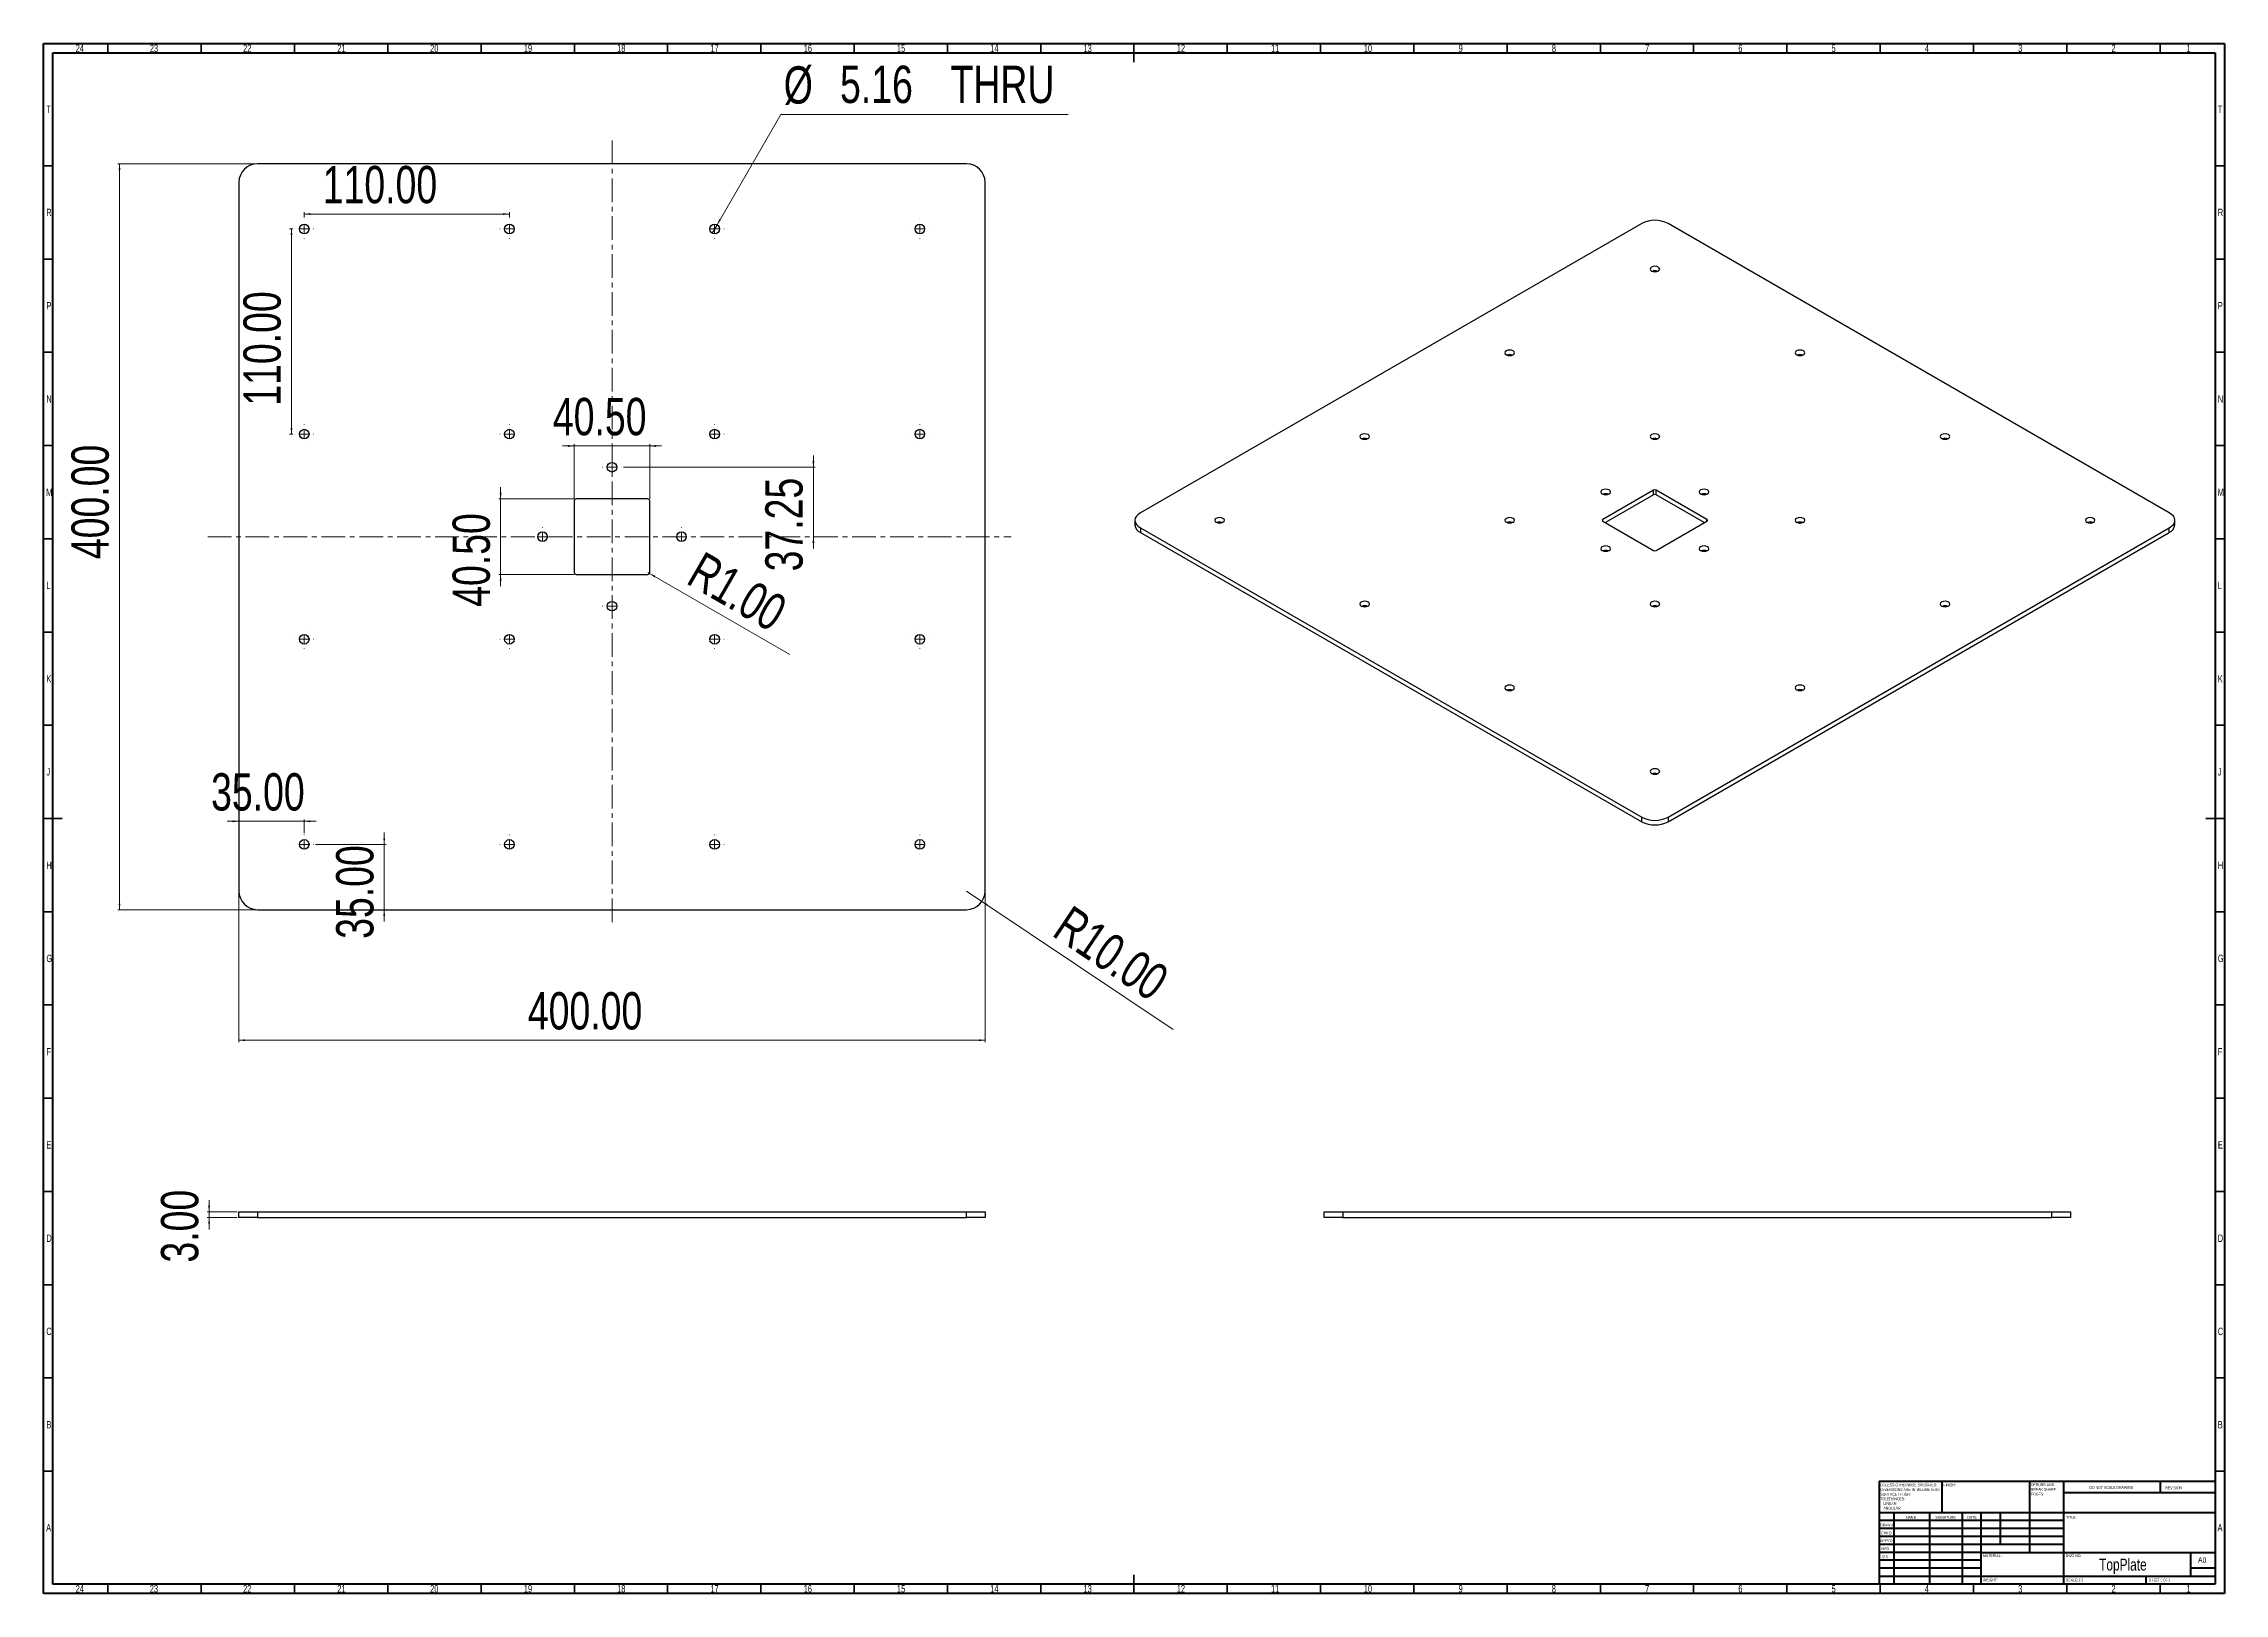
# Model space of a CAD drawing. Header units: inches. Extents: x 13597 to 24437, y 2931 to 11219.
# Drawn here: x 17162 to 18331, y 7428 to 8259 of the extents above; entities that cross this region are included whole.
import ezdxf

# ---------------------------------------------------------------- set-up
doc = ezdxf.new("R2010")
doc.units = ezdxf.units.IN
doc.header["$MEASUREMENT"] = 0
doc.linetypes.add('CENTERX2', pattern=[20.32, 12.7, -2.54, 2.54, -2.54])
doc.styles.add('SLDTEXTSTYLE0', font='TXT', dxfattribs={"width": 0.75})
doc.styles.add('SLDTEXTSTYLE1', font='TXT', dxfattribs={"width": 0.686449})
doc.styles.add('SLDTEXTSTYLE2', font='TXT', dxfattribs={"width": 0.6875})

msp = doc.modelspace()

# ---------------------------------------------------------------- linework, layer by layer
at = {"color": 7, "linetype": 'Continuous', "lineweight": 70}
for p, q in [((17162.235, 7427.725), (17162.235, 8258.725)), ((17162.235, 8258.725), (18331.235, 8258.725)), ((17167.235, 7432.725), (17167.235, 8253.725)), ((17167.235, 8253.725), (18326.235, 8253.725)), ((18326.235, 8253.725), (18326.235, 7432.725)), ((18331.235, 8258.725), (18331.235, 7427.725)), ((18331.235, 7427.725), (17162.235, 7427.725)), ((18326.235, 7432.725), (17167.235, 7432.725))]:
    msp.add_line(p, q, dxfattribs=at)
at = {"color": 7, "linetype": 'Continuous', "lineweight": 35}
for p, q in [((17196.735, 8253.725), (17196.735, 8258.725)), ((17246.735, 8253.725), (17246.735, 8258.725)), ((17296.735, 8253.725), (17296.735, 8258.725)), ((17346.735, 8253.725), (17346.735, 8258.725)), ((17396.735, 8253.725), (17396.735, 8258.725)), ((17446.735, 8253.725), (17446.735, 8258.725)), ((17496.735, 8253.725), (17496.735, 8258.725)), ((17546.735, 8253.725), (17546.735, 8258.725)), ((17596.735, 8253.725), (17596.735, 8258.725)), ((17646.735, 8253.725), (17646.735, 8258.725)), ((17696.735, 8253.725), (17696.735, 8258.725)), ((17746.735, 8258.725), (17746.735, 8248.725)), ((17746.735, 8253.725), (17746.735, 8258.725)), ((17796.735, 8253.725), (17796.735, 8258.725)), ((17846.735, 8253.725), (17846.735, 8258.725)), ((17896.735, 8253.725), (17896.735, 8258.725)), ((17946.735, 8253.725), (17946.735, 8258.725)), ((17996.735, 8253.725), (17996.735, 8258.725)), ((18046.735, 8253.725), (18046.735, 8258.725)), ((18096.735, 8253.725), (18096.735, 8258.725)), ((18146.735, 8253.725), (18146.735, 8258.725)), ((18196.735, 8253.725), (18196.735, 8258.725)), ((18246.735, 8253.725), (18246.735, 8258.725)), ((18296.735, 8253.725), (18296.735, 8258.725)), ((17167.235, 8193.225), (17162.235, 8193.225)), ((18326.235, 8193.225), (18331.235, 8193.225)), ((17167.235, 8143.225), (17162.235, 8143.225)), ((18326.235, 8143.225), (18331.235, 8143.225)), ((17167.235, 8093.225), (17162.235, 8093.225)), ((18326.235, 8093.225), (18331.235, 8093.225)), ((17167.235, 8043.225), (17162.235, 8043.225)), ((18326.235, 8043.225), (18331.235, 8043.225)), ((17167.235, 7993.225), (17162.235, 7993.225)), ((18326.235, 7993.225), (18331.235, 7993.225)), ((17167.235, 7943.225), (17162.235, 7943.225)), ((18326.235, 7943.225), (18331.235, 7943.225)), ((17167.235, 7893.225), (17162.235, 7893.225)), ((18326.235, 7893.225), (18331.235, 7893.225)), ((17162.235, 7843.225), (17172.235, 7843.225)), ((17167.235, 7843.225), (17162.235, 7843.225)), ((18331.235, 7843.225), (18321.235, 7843.225)), ((18326.235, 7843.225), (18331.235, 7843.225)), ((17167.235, 7793.225), (17162.235, 7793.225)), ((18326.235, 7793.225), (18331.235, 7793.225)), ((17167.235, 7743.225), (17162.235, 7743.225)), ((18326.235, 7743.225), (18331.235, 7743.225)), ((17167.235, 7693.225), (17162.235, 7693.225)), ((18326.235, 7693.225), (18331.235, 7693.225)), ((17167.235, 7643.225), (17162.235, 7643.225)), ((18326.235, 7643.225), (18331.235, 7643.225)), ((17167.235, 7593.225), (17162.235, 7593.225)), ((18326.235, 7593.225), (18331.235, 7593.225)), ((17167.235, 7543.225), (17162.235, 7543.225)), ((18326.235, 7543.225), (18331.235, 7543.225)), ((17167.235, 7493.225), (17162.235, 7493.225)), ((18326.235, 7493.225), (18331.235, 7493.225)), ((17746.735, 7427.725), (17746.735, 7437.725)), ((17196.735, 7432.725), (17196.735, 7427.725)), ((17246.735, 7432.725), (17246.735, 7427.725)), ((17296.735, 7432.725), (17296.735, 7427.725)), ((17346.735, 7432.725), (17346.735, 7427.725)), ((17396.735, 7432.725), (17396.735, 7427.725)), ((17446.735, 7432.725), (17446.735, 7427.725)), ((17496.735, 7432.725), (17496.735, 7427.725)), ((17546.735, 7432.725), (17546.735, 7427.725)), ((17596.735, 7432.725), (17596.735, 7427.725)), ((17646.735, 7432.725), (17646.735, 7427.725)), ((17696.735, 7432.725), (17696.735, 7427.725)), ((17746.735, 7432.725), (17746.735, 7427.725)), ((17796.735, 7432.725), (17796.735, 7427.725)), ((17846.735, 7432.725), (17846.735, 7427.725)), ((17896.735, 7432.725), (17896.735, 7427.725)), ((17946.735, 7432.725), (17946.735, 7427.725)), ((17996.735, 7432.725), (17996.735, 7427.725)), ((18046.735, 7432.725), (18046.735, 7427.725)), ((18096.735, 7432.725), (18096.735, 7427.725)), ((18146.735, 7432.725), (18146.735, 7427.725)), ((18196.735, 7432.725), (18196.735, 7427.725)), ((18246.735, 7432.725), (18246.735, 7427.725)), ((18296.735, 7432.725), (18296.735, 7427.725))]:
    msp.add_line(p, q, dxfattribs=at)
at = {"color": 7, "linetype": 'Continuous', "lineweight": 0}
for p, q in [((17523.223, 8161.567), (17557.409, 8220.779)), ((17557.409, 8220.779), (17711.52, 8220.779)), ((17275.933, 8194.332), (17201.933, 8194.332)), ((17202.933, 8194.332), (17202.933, 7794.332)), ((17301.933, 8165.412), (17301.933, 8168.352)), ((17301.933, 8167.352), (17411.933, 8167.352)), ((17411.933, 8165.412), (17411.933, 8168.352)), ((17520.643, 8157.098), (17523.223, 8161.567)), ((17295.853, 8159.332), (17294.099, 8159.332)), ((17295.099, 8159.332), (17295.099, 8049.332)), ((17295.853, 8049.332), (17294.099, 8049.332)), ((17446.683, 8042.966), (17440.333, 8042.966)), ((17446.683, 8014.582), (17446.683, 8043.966)), ((17446.683, 8042.966), (17487.183, 8042.966)), ((17487.183, 8014.582), (17487.183, 8043.966)), ((17487.183, 8042.966), (17493.533, 8042.966)), ((17473.013, 8031.582), (17575.874, 8031.582)), ((17574.874, 8031.582), (17574.874, 8037.932)), ((17574.874, 8031.582), (17574.874, 7994.332)), ((17407.224, 8014.582), (17407.224, 8020.932)), ((17446.683, 8014.582), (17406.224, 8014.582)), ((17407.224, 8014.582), (17407.224, 7974.082)), ((17574.874, 7994.332), (17574.874, 7987.982)), ((17446.683, 7974.082), (17406.224, 7974.082)), ((17407.224, 7974.082), (17407.224, 7967.732)), ((17487.049, 7974.582), (17486.183, 7975.082)), ((17487.049, 7974.582), (17562.166, 7931.214)), ((17266.933, 7841.732), (17260.583, 7841.732)), ((17301.933, 7841.732), (17266.933, 7841.732)), ((17301.933, 7835.412), (17301.933, 7842.732)), ((17301.933, 7841.732), (17308.283, 7841.732)), ((17344.809, 7829.332), (17344.809, 7835.682)), ((17308.013, 7829.332), (17345.809, 7829.332)), ((17344.809, 7829.332), (17344.809, 7794.332)), ((17266.933, 7803.332), (17266.933, 7723.332)), ((17665.239, 7798.764), (17656.933, 7804.332)), ((17665.239, 7798.764), (17767.705, 7730.072)), ((17666.933, 7803.332), (17666.933, 7723.332)), ((17275.933, 7794.332), (17201.933, 7794.332)), ((17344.809, 7794.332), (17344.809, 7787.982)), ((17266.933, 7724.332), (17666.933, 7724.332)), ((17250.933, 7632.248), (17250.933, 7638.598)), ((17265.933, 7632.248), (17249.933, 7632.248)), ((17265.933, 7629.248), (17249.933, 7629.248)), ((17250.933, 7632.248), (17250.933, 7629.248)), ((17250.933, 7629.248), (17250.933, 7622.898))]:
    msp.add_line(p, q, dxfattribs=at)
at = {"color": 7, "linetype": 'CENTERX2', "lineweight": 18}
for p, q in [((17466.933, 7787.675), (17466.933, 8208.074)), ((17250.204, 7994.332), (17680.843, 7994.332))]:
    msp.add_line(p, q, dxfattribs=at)
at = {"color": 7, "linetype": 'Continuous', "lineweight": 25}
for p, q in [((17266.933, 8184.332), (17266.933, 7804.332)), ((17656.933, 8194.332), (17276.933, 8194.332)), ((17666.933, 7804.332), (17666.933, 8184.332)), ((18018.873, 8162.311), (17750.172, 8007.194)), ((18301.716, 8007.194), (18033.015, 8162.311)), ((18023.56, 8138.389), (18023.364, 8137.819)), ((18023.364, 8137.819), (18023.56, 8137.249)), ((18024.12, 8138.872), (18023.56, 8138.389)), ((18023.56, 8137.249), (18024.12, 8136.766)), ((18024.957, 8139.195), (18024.12, 8138.872)), ((18024.12, 8136.766), (18024.957, 8136.443)), ((18025.944, 8139.308), (18024.957, 8139.195)), ((18024.957, 8136.443), (18025.944, 8136.33)), ((18026.931, 8139.195), (18025.944, 8139.308)), ((18025.944, 8136.33), (18026.931, 8136.443)), ((18027.768, 8138.872), (18026.931, 8139.195)), ((18026.931, 8136.443), (18027.768, 8136.766)), ((18028.328, 8138.389), (18027.768, 8138.872)), ((18027.768, 8136.766), (18028.328, 8137.249)), ((18028.524, 8137.819), (18028.328, 8138.389)), ((18028.328, 8137.249), (18028.524, 8137.819)), ((17945.779, 8093.487), (17945.582, 8092.917)), ((17945.582, 8092.917), (17945.779, 8092.347)), ((17946.338, 8093.97), (17945.779, 8093.487)), ((17945.779, 8092.347), (17946.338, 8091.863)), ((17947.175, 8094.293), (17946.338, 8093.97)), ((17946.338, 8091.863), (17947.175, 8091.541)), ((17948.162, 8094.406), (17947.175, 8094.293)), ((17947.175, 8091.541), (17948.162, 8091.427)), ((17949.15, 8094.293), (17948.162, 8094.406)), ((17948.162, 8091.427), (17949.15, 8091.541)), ((17949.987, 8093.97), (17949.15, 8094.293)), ((17949.15, 8091.541), (17949.987, 8091.863)), ((17950.546, 8093.487), (17949.987, 8093.97)), ((17949.987, 8091.863), (17950.546, 8092.347)), ((17950.742, 8092.917), (17950.546, 8093.487)), ((17950.546, 8092.347), (17950.742, 8092.917)), ((18101.342, 8093.487), (18101.146, 8092.917)), ((18101.146, 8092.917), (18101.342, 8092.347)), ((18101.901, 8093.97), (18101.342, 8093.487)), ((18101.342, 8092.347), (18101.901, 8091.863)), ((18102.738, 8094.293), (18101.901, 8093.97)), ((18101.901, 8091.863), (18102.738, 8091.541)), ((18103.726, 8094.406), (18102.738, 8094.293)), ((18102.738, 8091.541), (18103.726, 8091.427)), ((18104.713, 8094.293), (18103.726, 8094.406)), ((18103.726, 8091.427), (18104.713, 8091.541)), ((18105.55, 8093.97), (18104.713, 8094.293)), ((18104.713, 8091.541), (18105.55, 8091.863)), ((18106.109, 8093.487), (18105.55, 8093.97)), ((18105.55, 8091.863), (18106.109, 8092.347)), ((18106.306, 8092.917), (18106.109, 8093.487)), ((18106.109, 8092.347), (18106.306, 8092.917)), ((17867.997, 8048.584), (17867.801, 8048.014)), ((17867.801, 8048.014), (17867.997, 8047.444)), ((17868.556, 8049.067), (17867.997, 8048.584)), ((17867.997, 8047.444), (17868.556, 8046.961)), ((17869.393, 8049.39), (17868.556, 8049.067)), ((17868.556, 8046.961), (17869.393, 8046.638)), ((17870.381, 8049.504), (17869.393, 8049.39)), ((17869.393, 8046.638), (17870.381, 8046.525)), ((17871.368, 8049.39), (17870.381, 8049.504)), ((17870.381, 8046.525), (17871.368, 8046.638)), ((17872.205, 8049.067), (17871.368, 8049.39)), ((17871.368, 8046.638), (17872.205, 8046.961)), ((17872.764, 8048.584), (17872.205, 8049.067)), ((17872.205, 8046.961), (17872.764, 8047.444)), ((17872.961, 8048.014), (17872.764, 8048.584)), ((17872.764, 8047.444), (17872.961, 8048.014)), ((18023.56, 8048.584), (18023.364, 8048.014)), ((18023.364, 8048.014), (18023.56, 8047.444)), ((18024.12, 8049.067), (18023.56, 8048.584)), ((18023.56, 8047.444), (18024.12, 8046.961)), ((18024.957, 8049.39), (18024.12, 8049.067)), ((18024.12, 8046.961), (18024.957, 8046.638)), ((18025.944, 8049.504), (18024.957, 8049.39)), ((18024.957, 8046.638), (18025.944, 8046.525)), ((18026.931, 8049.39), (18025.944, 8049.504)), ((18025.944, 8046.525), (18026.931, 8046.638)), ((18027.768, 8049.067), (18026.931, 8049.39)), ((18026.931, 8046.638), (18027.768, 8046.961)), ((18028.328, 8048.584), (18027.768, 8049.067)), ((18027.768, 8046.961), (18028.328, 8047.444)), ((18028.524, 8048.014), (18028.328, 8048.584)), ((18028.328, 8047.444), (18028.524, 8048.014)), ((18179.124, 8048.584), (18178.927, 8048.014)), ((18178.927, 8048.014), (18179.124, 8047.444)), ((18179.683, 8049.067), (18179.124, 8048.584)), ((18179.124, 8047.444), (18179.683, 8046.961)), ((18180.52, 8049.39), (18179.683, 8049.067)), ((18179.683, 8046.961), (18180.52, 8046.638)), ((18181.507, 8049.504), (18180.52, 8049.39)), ((18180.52, 8046.638), (18181.507, 8046.525)), ((18182.495, 8049.39), (18181.507, 8049.504)), ((18181.507, 8046.525), (18182.495, 8046.638)), ((18183.332, 8049.067), (18182.495, 8049.39)), ((18182.495, 8046.638), (18183.332, 8046.961)), ((18183.891, 8048.584), (18183.332, 8049.067)), ((18183.332, 8046.961), (18183.891, 8047.444)), ((18184.087, 8048.014), (18183.891, 8048.584)), ((18183.891, 8047.444), (18184.087, 8048.014)), ((17997.78, 8019.371), (17997.221, 8018.887)), ((17998.617, 8019.693), (17997.78, 8019.371)), ((17999.604, 8019.807), (17998.617, 8019.693)), ((18000.592, 8019.693), (17999.604, 8019.807)), ((18001.429, 8019.371), (18000.592, 8019.693)), ((18001.988, 8018.887), (18001.429, 8019.371)), ((18050.459, 8019.371), (18049.9, 8018.887)), ((18051.296, 8019.693), (18050.459, 8019.371)), ((18052.284, 8019.807), (18051.296, 8019.693)), ((18053.271, 8019.693), (18052.284, 8019.807)), ((18054.108, 8019.371), (18053.271, 8019.693)), ((18054.667, 8018.887), (18054.108, 8019.371)), ((17446.683, 8013.582), (17446.683, 7975.082)), ((17486.183, 8014.582), (17447.683, 8014.582)), ((17487.183, 7975.082), (17487.183, 8013.582)), ((17997.221, 8018.887), (17997.024, 8018.317)), ((17997.024, 8018.317), (17997.221, 8017.747)), ((17997.221, 8017.747), (17997.78, 8017.264)), ((17997.78, 8017.264), (17998.617, 8016.941)), ((18025.237, 8019.236), (17998.013, 8003.52)), ((17998.617, 8016.941), (17999.604, 8016.828)), ((18025.237, 8016.786), (17999.428, 8001.887)), ((17999.604, 8016.828), (18000.592, 8016.941)), ((18000.592, 8016.941), (18001.429, 8017.264)), ((18001.429, 8017.264), (18001.988, 8017.747)), ((18002.184, 8018.317), (18001.988, 8018.887)), ((18001.988, 8017.747), (18002.184, 8018.317)), ((18025.237, 8016.786), (18025.237, 8019.236)), ((18053.875, 8003.52), (18026.651, 8019.236)), ((18026.651, 8016.786), (18026.651, 8019.236)), ((18052.46, 8001.887), (18026.651, 8016.786)), ((18049.9, 8018.887), (18049.704, 8018.317)), ((18049.704, 8018.317), (18049.9, 8017.747)), ((18049.9, 8017.747), (18050.459, 8017.264)), ((18050.459, 8017.264), (18051.296, 8016.941)), ((18051.296, 8016.941), (18052.284, 8016.828)), ((18052.284, 8016.828), (18053.271, 8016.941)), ((18053.271, 8016.941), (18054.108, 8017.264)), ((18054.108, 8017.264), (18054.667, 8017.747)), ((18054.864, 8018.317), (18054.667, 8018.887)), ((18054.667, 8017.747), (18054.864, 8018.317)), ((17747.436, 8004.238), (17747.243, 8003.112)), ((17747.243, 8003.112), (17747.243, 8000.662)), ((17747.243, 8003.112), (17747.436, 8001.986)), ((17748.005, 8005.321), (17747.436, 8004.238)), ((17747.436, 8001.986), (17748.005, 8000.903)), ((17748.929, 8006.319), (17748.005, 8005.321)), ((17748.005, 8000.903), (17748.929, 7999.905)), ((17750.172, 8007.194), (17748.929, 8006.319)), ((17748.929, 7999.905), (17750.172, 7999.03)), ((17750.172, 7999.03), (18018.873, 7843.912)), ((17750.172, 7999.03), (17750.172, 7996.58)), ((17750.172, 7996.58), (18018.873, 7841.463)), ((17790.215, 8003.682), (17790.019, 8003.112)), ((17790.019, 8003.112), (17790.215, 8002.542)), ((17790.774, 8004.165), (17790.215, 8003.682)), ((17790.215, 8002.542), (17790.774, 8002.059)), ((17791.611, 8004.488), (17790.774, 8004.165)), ((17790.774, 8002.059), (17791.611, 8001.736)), ((17792.599, 8004.601), (17791.611, 8004.488)), ((17791.611, 8001.736), (17792.599, 8001.622)), ((17793.586, 8004.488), (17792.599, 8004.601)), ((17792.599, 8001.622), (17793.586, 8001.736)), ((17794.423, 8004.165), (17793.586, 8004.488)), ((17793.586, 8001.736), (17794.423, 8002.059)), ((17794.982, 8003.682), (17794.423, 8004.165)), ((17794.423, 8002.059), (17794.982, 8002.542)), ((17795.179, 8003.112), (17794.982, 8003.682)), ((17794.982, 8002.542), (17795.179, 8003.112)), ((17945.779, 8003.682), (17945.582, 8003.112)), ((17945.582, 8003.112), (17945.779, 8002.542)), ((17946.338, 8004.165), (17945.779, 8003.682)), ((17945.779, 8002.542), (17946.338, 8002.059)), ((17947.175, 8004.488), (17946.338, 8004.165)), ((17946.338, 8002.059), (17947.175, 8001.736)), ((17948.162, 8004.601), (17947.175, 8004.488)), ((17947.175, 8001.736), (17948.162, 8001.622)), ((17949.15, 8004.488), (17948.162, 8004.601)), ((17948.162, 8001.622), (17949.15, 8001.736)), ((17949.987, 8004.165), (17949.15, 8004.488)), ((17949.15, 8001.736), (17949.987, 8002.059)), ((17950.546, 8003.682), (17949.987, 8004.165)), ((17949.987, 8002.059), (17950.546, 8002.542)), ((17950.742, 8003.112), (17950.546, 8003.682)), ((17950.546, 8002.542), (17950.742, 8003.112)), ((17998.013, 8002.704), (18025.237, 7986.988)), ((18026.651, 7986.988), (18053.875, 8002.704)), ((18033.015, 7843.912), (18301.716, 7999.03)), ((18033.015, 7841.463), (18301.716, 7996.58)), ((18101.342, 8003.682), (18101.146, 8003.112)), ((18101.146, 8003.112), (18101.342, 8002.542)), ((18101.901, 8004.165), (18101.342, 8003.682)), ((18101.342, 8002.542), (18101.901, 8002.059)), ((18102.738, 8004.488), (18101.901, 8004.165)), ((18101.901, 8002.059), (18102.738, 8001.736)), ((18103.726, 8004.601), (18102.738, 8004.488)), ((18102.738, 8001.736), (18103.726, 8001.622)), ((18104.713, 8004.488), (18103.726, 8004.601)), ((18103.726, 8001.622), (18104.713, 8001.736)), ((18105.55, 8004.165), (18104.713, 8004.488)), ((18104.713, 8001.736), (18105.55, 8002.059)), ((18106.109, 8003.682), (18105.55, 8004.165)), ((18105.55, 8002.059), (18106.109, 8002.542)), ((18106.306, 8003.112), (18106.109, 8003.682)), ((18106.109, 8002.542), (18106.306, 8003.112)), ((18256.906, 8003.682), (18256.709, 8003.112)), ((18256.709, 8003.112), (18256.906, 8002.542)), ((18257.465, 8004.165), (18256.906, 8003.682)), ((18256.906, 8002.542), (18257.465, 8002.059)), ((18258.302, 8004.488), (18257.465, 8004.165)), ((18257.465, 8002.059), (18258.302, 8001.736)), ((18259.289, 8004.601), (18258.302, 8004.488)), ((18258.302, 8001.736), (18259.289, 8001.622)), ((18260.277, 8004.488), (18259.289, 8004.601)), ((18259.289, 8001.622), (18260.277, 8001.736)), ((18261.114, 8004.165), (18260.277, 8004.488)), ((18260.277, 8001.736), (18261.114, 8002.059)), ((18261.673, 8003.682), (18261.114, 8004.165)), ((18261.114, 8002.059), (18261.673, 8002.542)), ((18261.869, 8003.112), (18261.673, 8003.682)), ((18261.673, 8002.542), (18261.869, 8003.112)), ((18302.959, 8006.319), (18301.716, 8007.194)), ((18301.716, 7999.03), (18302.959, 7999.905)), ((18301.716, 7996.58), (18301.716, 7999.03)), ((18303.883, 8005.321), (18302.959, 8006.319)), ((18302.959, 7999.905), (18303.883, 8000.903)), ((18304.452, 8004.238), (18303.883, 8005.321)), ((18303.883, 8000.903), (18304.452, 8001.986)), ((18304.645, 8003.112), (18304.452, 8004.238)), ((18304.452, 8001.986), (18304.645, 8003.112)), ((18304.645, 8000.662), (18304.645, 8003.112)), ((17997.221, 7988.476), (17997.024, 7987.906)), ((17997.024, 7987.906), (17997.221, 7987.336)), ((17997.78, 7988.959), (17997.221, 7988.476)), ((17997.221, 7987.336), (17997.78, 7986.853)), ((17998.617, 7989.282), (17997.78, 7988.959)), ((17997.78, 7986.853), (17998.617, 7986.53)), ((17999.604, 7989.396), (17998.617, 7989.282)), ((17998.617, 7986.53), (17999.604, 7986.417)), ((18000.592, 7989.282), (17999.604, 7989.396)), ((17999.604, 7986.417), (18000.592, 7986.53)), ((18001.429, 7988.959), (18000.592, 7989.282)), ((18000.592, 7986.53), (18001.429, 7986.853)), ((18001.988, 7988.476), (18001.429, 7988.959)), ((18001.429, 7986.853), (18001.988, 7987.336)), ((18002.184, 7987.906), (18001.988, 7988.476)), ((18001.988, 7987.336), (18002.184, 7987.906)), ((18049.9, 7988.476), (18049.704, 7987.906)), ((18049.704, 7987.906), (18049.9, 7987.336)), ((18050.459, 7988.959), (18049.9, 7988.476)), ((18049.9, 7987.336), (18050.459, 7986.853)), ((18051.296, 7989.282), (18050.459, 7988.959)), ((18050.459, 7986.853), (18051.296, 7986.53)), ((18052.284, 7989.396), (18051.296, 7989.282)), ((18051.296, 7986.53), (18052.284, 7986.417)), ((18053.271, 7989.282), (18052.284, 7989.396)), ((18052.284, 7986.417), (18053.271, 7986.53)), ((18054.108, 7988.959), (18053.271, 7989.282)), ((18053.271, 7986.53), (18054.108, 7986.853)), ((18054.667, 7988.476), (18054.108, 7988.959)), ((18054.108, 7986.853), (18054.667, 7987.336)), ((18054.864, 7987.906), (18054.667, 7988.476)), ((18054.667, 7987.336), (18054.864, 7987.906)), ((17447.683, 7974.082), (17486.183, 7974.082)), ((17867.997, 7958.779), (17867.801, 7958.209)), ((17867.801, 7958.209), (17867.997, 7957.639)), ((17868.556, 7959.262), (17867.997, 7958.779)), ((17867.997, 7957.639), (17868.556, 7957.156)), ((17869.393, 7959.585), (17868.556, 7959.262)), ((17868.556, 7957.156), (17869.393, 7956.833)), ((17870.381, 7959.699), (17869.393, 7959.585)), ((17869.393, 7956.833), (17870.381, 7956.72)), ((17871.368, 7959.585), (17870.381, 7959.699)), ((17870.381, 7956.72), (17871.368, 7956.833)), ((17872.205, 7959.262), (17871.368, 7959.585)), ((17871.368, 7956.833), (17872.205, 7957.156)), ((17872.764, 7958.779), (17872.205, 7959.262)), ((17872.205, 7957.156), (17872.764, 7957.639)), ((17872.961, 7958.209), (17872.764, 7958.779)), ((17872.764, 7957.639), (17872.961, 7958.209)), ((18023.56, 7958.779), (18023.364, 7958.209)), ((18023.364, 7958.209), (18023.56, 7957.639)), ((18024.12, 7959.262), (18023.56, 7958.779)), ((18023.56, 7957.639), (18024.12, 7957.156)), ((18024.957, 7959.585), (18024.12, 7959.262)), ((18024.12, 7957.156), (18024.957, 7956.833)), ((18025.944, 7959.699), (18024.957, 7959.585)), ((18024.957, 7956.833), (18025.944, 7956.72)), ((18026.931, 7959.585), (18025.944, 7959.699)), ((18025.944, 7956.72), (18026.931, 7956.833)), ((18027.768, 7959.262), (18026.931, 7959.585)), ((18026.931, 7956.833), (18027.768, 7957.156)), ((18028.328, 7958.779), (18027.768, 7959.262)), ((18027.768, 7957.156), (18028.328, 7957.639)), ((18028.524, 7958.209), (18028.328, 7958.779)), ((18028.328, 7957.639), (18028.524, 7958.209)), ((18179.124, 7958.779), (18178.927, 7958.209)), ((18178.927, 7958.209), (18179.124, 7957.639)), ((18179.683, 7959.262), (18179.124, 7958.779)), ((18179.124, 7957.639), (18179.683, 7957.156)), ((18180.52, 7959.585), (18179.683, 7959.262)), ((18179.683, 7957.156), (18180.52, 7956.833)), ((18181.507, 7959.699), (18180.52, 7959.585)), ((18180.52, 7956.833), (18181.507, 7956.72)), ((18182.495, 7959.585), (18181.507, 7959.699)), ((18181.507, 7956.72), (18182.495, 7956.833)), ((18183.332, 7959.262), (18182.495, 7959.585)), ((18182.495, 7956.833), (18183.332, 7957.156)), ((18183.891, 7958.779), (18183.332, 7959.262)), ((18183.332, 7957.156), (18183.891, 7957.639)), ((18184.087, 7958.209), (18183.891, 7958.779)), ((18183.891, 7957.639), (18184.087, 7958.209)), ((17946.338, 7914.36), (17945.779, 7913.877)), ((17947.175, 7914.683), (17946.338, 7914.36)), ((17948.162, 7914.796), (17947.175, 7914.683)), ((17949.15, 7914.683), (17948.162, 7914.796)), ((17949.987, 7914.36), (17949.15, 7914.683)), ((17950.546, 7913.877), (17949.987, 7914.36)), ((18101.901, 7914.36), (18101.342, 7913.877)), ((18102.738, 7914.683), (18101.901, 7914.36)), ((18103.726, 7914.796), (18102.738, 7914.683)), ((18104.713, 7914.683), (18103.726, 7914.796)), ((18105.55, 7914.36), (18104.713, 7914.683)), ((18106.109, 7913.877), (18105.55, 7914.36)), ((17945.779, 7913.877), (17945.582, 7913.307)), ((17945.582, 7913.307), (17945.779, 7912.737)), ((17945.779, 7912.737), (17946.338, 7912.254)), ((17946.338, 7912.254), (17947.175, 7911.931)), ((17947.175, 7911.931), (17948.162, 7911.817)), ((17948.162, 7911.817), (17949.15, 7911.931)), ((17949.15, 7911.931), (17949.987, 7912.254)), ((17949.987, 7912.254), (17950.546, 7912.737)), ((17950.742, 7913.307), (17950.546, 7913.877)), ((17950.546, 7912.737), (17950.742, 7913.307)), ((18101.342, 7913.877), (18101.146, 7913.307)), ((18101.146, 7913.307), (18101.342, 7912.737)), ((18101.342, 7912.737), (18101.901, 7912.254)), ((18101.901, 7912.254), (18102.738, 7911.931)), ((18102.738, 7911.931), (18103.726, 7911.817)), ((18103.726, 7911.817), (18104.713, 7911.931)), ((18104.713, 7911.931), (18105.55, 7912.254)), ((18105.55, 7912.254), (18106.109, 7912.737)), ((18106.306, 7913.307), (18106.109, 7913.877)), ((18106.109, 7912.737), (18106.306, 7913.307)), ((18023.56, 7868.974), (18023.364, 7868.404)), ((18023.364, 7868.404), (18023.56, 7867.834)), ((18024.12, 7869.458), (18023.56, 7868.974)), ((18023.56, 7867.834), (18024.12, 7867.351)), ((18024.957, 7869.78), (18024.12, 7869.458)), ((18025.944, 7869.894), (18024.957, 7869.78)), ((18026.931, 7869.78), (18025.944, 7869.894)), ((18027.768, 7869.458), (18026.931, 7869.78)), ((18028.328, 7868.974), (18027.768, 7869.458)), ((18027.768, 7867.351), (18028.328, 7867.834)), ((18028.524, 7868.404), (18028.328, 7868.974)), ((18028.328, 7867.834), (18028.524, 7868.404)), ((18024.12, 7867.351), (18024.957, 7867.028)), ((18024.957, 7867.028), (18025.944, 7866.915)), ((18025.944, 7866.915), (18026.931, 7867.028)), ((18026.931, 7867.028), (18027.768, 7867.351)), ((18018.873, 7841.463), (18018.873, 7843.912)), ((18033.015, 7843.912), (18033.015, 7841.463)), ((17276.933, 7794.332), (17656.933, 7794.332)), ((17266.933, 7629.248), (17266.933, 7632.248)), ((17266.933, 7632.248), (17276.933, 7632.248)), ((17276.933, 7629.248), (17266.933, 7629.248)), ((17276.933, 7632.248), (17276.933, 7629.248)), ((17276.933, 7632.248), (17656.933, 7632.248)), ((17276.933, 7629.248), (17656.933, 7629.248)), ((17656.933, 7629.248), (17656.933, 7632.248)), ((17656.933, 7632.248), (17666.933, 7632.248)), ((17666.933, 7629.248), (17656.933, 7629.248)), ((17666.933, 7632.248), (17666.933, 7629.248)), ((17848.667, 7629.248), (17848.667, 7632.248)), ((17848.667, 7632.248), (17858.667, 7632.248)), ((17858.667, 7629.248), (17848.667, 7629.248)), ((17858.667, 7632.248), (17858.667, 7629.248)), ((17858.667, 7632.248), (18238.667, 7632.248)), ((17858.667, 7629.248), (18238.667, 7629.248)), ((18238.667, 7629.248), (18238.667, 7632.248)), ((18238.667, 7632.248), (18248.667, 7632.248)), ((18248.667, 7629.248), (18238.667, 7629.248)), ((18248.667, 7632.248), (18248.667, 7629.248))]:
    msp.add_line(p, q, dxfattribs=at)
at = {"color": 0, "linetype": 'Continuous', "lineweight": 18}
for p, q in [((17301.933, 8164.332), (17301.933, 8164.412)), ((17301.933, 8159.332), (17301.933, 8161.832)), ((17411.933, 8164.332), (17411.933, 8164.412)), ((17411.933, 8159.332), (17411.933, 8161.832)), ((17521.933, 8164.332), (17521.933, 8164.412)), ((17521.933, 8159.332), (17521.933, 8161.832)), ((17631.933, 8164.332), (17631.933, 8164.412)), ((17631.933, 8159.332), (17631.933, 8161.832)), ((17296.933, 8159.332), (17296.853, 8159.332)), ((17301.933, 8159.332), (17299.433, 8159.332)), ((17301.933, 8159.332), (17301.933, 8156.832)), ((17301.933, 8159.332), (17304.433, 8159.332)), ((17301.933, 8154.332), (17301.933, 8154.252)), ((17306.933, 8159.332), (17307.013, 8159.332)), ((17406.933, 8159.332), (17406.853, 8159.332)), ((17411.933, 8159.332), (17409.433, 8159.332)), ((17411.933, 8159.332), (17411.933, 8156.832)), ((17411.933, 8159.332), (17414.433, 8159.332)), ((17411.933, 8154.332), (17411.933, 8154.252)), ((17416.933, 8159.332), (17417.013, 8159.332)), ((17516.933, 8159.332), (17516.853, 8159.332)), ((17521.933, 8159.332), (17519.433, 8159.332)), ((17521.933, 8159.332), (17521.933, 8156.832)), ((17521.933, 8159.332), (17524.433, 8159.332)), ((17521.933, 8154.332), (17521.933, 8154.252)), ((17526.933, 8159.332), (17527.013, 8159.332)), ((17626.933, 8159.332), (17626.853, 8159.332)), ((17631.933, 8159.332), (17629.433, 8159.332)), ((17631.933, 8159.332), (17631.933, 8156.832)), ((17631.933, 8159.332), (17634.433, 8159.332)), ((17631.933, 8154.332), (17631.933, 8154.252)), ((17636.933, 8159.332), (17637.013, 8159.332)), ((17301.933, 8054.332), (17301.933, 8054.412)), ((17411.933, 8054.332), (17411.933, 8054.412)), ((17521.933, 8054.332), (17521.933, 8054.412)), ((17631.933, 8054.332), (17631.933, 8054.412)), ((17296.933, 8049.332), (17296.853, 8049.332)), ((17301.933, 8049.332), (17299.433, 8049.332)), ((17301.933, 8049.332), (17301.933, 8051.832)), ((17301.933, 8049.332), (17301.933, 8046.832)), ((17301.933, 8049.332), (17304.433, 8049.332)), ((17301.933, 8044.332), (17301.933, 8044.252)), ((17306.933, 8049.332), (17307.013, 8049.332)), ((17406.933, 8049.332), (17406.853, 8049.332)), ((17411.933, 8049.332), (17409.433, 8049.332)), ((17411.933, 8049.332), (17411.933, 8051.832)), ((17411.933, 8049.332), (17411.933, 8046.832)), ((17411.933, 8049.332), (17414.433, 8049.332)), ((17411.933, 8044.332), (17411.933, 8044.252)), ((17416.933, 8049.332), (17417.013, 8049.332)), ((17516.933, 8049.332), (17516.853, 8049.332)), ((17521.933, 8049.332), (17519.433, 8049.332)), ((17521.933, 8049.332), (17521.933, 8051.832)), ((17521.933, 8049.332), (17521.933, 8046.832)), ((17521.933, 8049.332), (17524.433, 8049.332)), ((17521.933, 8044.332), (17521.933, 8044.252)), ((17526.933, 8049.332), (17527.013, 8049.332)), ((17626.933, 8049.332), (17626.853, 8049.332)), ((17631.933, 8049.332), (17629.433, 8049.332)), ((17631.933, 8049.332), (17631.933, 8051.832)), ((17631.933, 8049.332), (17631.933, 8046.832)), ((17631.933, 8049.332), (17634.433, 8049.332)), ((17631.933, 8044.332), (17631.933, 8044.252)), ((17636.933, 8049.332), (17637.013, 8049.332)), ((17461.933, 8031.582), (17461.853, 8031.582)), ((17466.933, 8031.582), (17464.433, 8031.582)), ((17466.933, 8036.582), (17466.933, 8036.662)), ((17466.933, 8031.582), (17466.933, 8034.082)), ((17466.933, 8031.582), (17466.933, 8029.082)), ((17466.933, 8031.582), (17469.433, 8031.582)), ((17471.933, 8031.582), (17472.013, 8031.582)), ((17466.933, 8026.582), (17466.933, 8026.502)), ((17429.683, 7999.332), (17429.683, 7999.412)), ((17429.683, 7994.332), (17429.683, 7996.832)), ((17504.183, 7999.332), (17504.183, 7999.412)), ((17504.183, 7994.332), (17504.183, 7996.832)), ((17424.683, 7994.332), (17424.603, 7994.332)), ((17429.683, 7994.332), (17427.183, 7994.332)), ((17429.683, 7994.332), (17429.683, 7991.832)), ((17429.683, 7994.332), (17432.183, 7994.332)), ((17429.683, 7989.332), (17429.683, 7989.252)), ((17434.683, 7994.332), (17434.763, 7994.332)), ((17499.183, 7994.332), (17499.103, 7994.332)), ((17504.183, 7994.332), (17501.683, 7994.332)), ((17504.183, 7994.332), (17504.183, 7991.832)), ((17504.183, 7994.332), (17506.683, 7994.332)), ((17504.183, 7989.332), (17504.183, 7989.252)), ((17509.183, 7994.332), (17509.263, 7994.332)), ((17466.933, 7962.082), (17466.933, 7962.162)), ((17461.933, 7957.082), (17461.853, 7957.082)), ((17466.933, 7957.082), (17464.433, 7957.082)), ((17466.933, 7957.082), (17466.933, 7959.582)), ((17466.933, 7957.082), (17466.933, 7954.582)), ((17466.933, 7957.082), (17469.433, 7957.082)), ((17466.933, 7952.082), (17466.933, 7952.002)), ((17471.933, 7957.082), (17472.013, 7957.082)), ((17296.933, 7939.332), (17296.853, 7939.332)), ((17301.933, 7939.332), (17299.433, 7939.332)), ((17301.933, 7944.332), (17301.933, 7944.412)), ((17301.933, 7939.332), (17301.933, 7941.832)), ((17301.933, 7939.332), (17301.933, 7936.832)), ((17301.933, 7939.332), (17304.433, 7939.332)), ((17306.933, 7939.332), (17307.013, 7939.332)), ((17406.933, 7939.332), (17406.853, 7939.332)), ((17411.933, 7939.332), (17409.433, 7939.332)), ((17411.933, 7944.332), (17411.933, 7944.412)), ((17411.933, 7939.332), (17411.933, 7941.832)), ((17411.933, 7939.332), (17411.933, 7936.832)), ((17411.933, 7939.332), (17414.433, 7939.332)), ((17416.933, 7939.332), (17417.013, 7939.332)), ((17516.933, 7939.332), (17516.853, 7939.332)), ((17521.933, 7939.332), (17519.433, 7939.332)), ((17521.933, 7944.332), (17521.933, 7944.412)), ((17521.933, 7939.332), (17521.933, 7941.832)), ((17521.933, 7939.332), (17521.933, 7936.832)), ((17521.933, 7939.332), (17524.433, 7939.332)), ((17526.933, 7939.332), (17527.013, 7939.332)), ((17626.933, 7939.332), (17626.853, 7939.332)), ((17631.933, 7939.332), (17629.433, 7939.332)), ((17631.933, 7944.332), (17631.933, 7944.412)), ((17631.933, 7939.332), (17631.933, 7941.832)), ((17631.933, 7939.332), (17631.933, 7936.832)), ((17631.933, 7939.332), (17634.433, 7939.332)), ((17636.933, 7939.332), (17637.013, 7939.332)), ((17301.933, 7934.332), (17301.933, 7934.252)), ((17411.933, 7934.332), (17411.933, 7934.252)), ((17521.933, 7934.332), (17521.933, 7934.252)), ((17631.933, 7934.332), (17631.933, 7934.252)), ((17301.933, 7834.332), (17301.933, 7834.412)), ((17411.933, 7834.332), (17411.933, 7834.412)), ((17521.933, 7834.332), (17521.933, 7834.412)), ((17631.933, 7834.332), (17631.933, 7834.412)), ((17296.933, 7829.332), (17296.853, 7829.332)), ((17301.933, 7829.332), (17299.433, 7829.332)), ((17301.933, 7829.332), (17301.933, 7831.832)), ((17301.933, 7829.332), (17301.933, 7826.832)), ((17301.933, 7829.332), (17304.433, 7829.332)), ((17301.933, 7824.332), (17301.933, 7824.252)), ((17306.933, 7829.332), (17307.013, 7829.332)), ((17406.933, 7829.332), (17406.853, 7829.332)), ((17411.933, 7829.332), (17409.433, 7829.332)), ((17411.933, 7829.332), (17411.933, 7831.832)), ((17411.933, 7829.332), (17411.933, 7826.832)), ((17411.933, 7829.332), (17414.433, 7829.332)), ((17411.933, 7824.332), (17411.933, 7824.252)), ((17416.933, 7829.332), (17417.013, 7829.332)), ((17516.933, 7829.332), (17516.853, 7829.332)), ((17521.933, 7829.332), (17519.433, 7829.332)), ((17521.933, 7829.332), (17521.933, 7831.832)), ((17521.933, 7829.332), (17521.933, 7826.832)), ((17521.933, 7829.332), (17524.433, 7829.332)), ((17521.933, 7824.332), (17521.933, 7824.252)), ((17526.933, 7829.332), (17527.013, 7829.332)), ((17626.933, 7829.332), (17626.853, 7829.332)), ((17631.933, 7829.332), (17629.433, 7829.332)), ((17631.933, 7829.332), (17631.933, 7831.832)), ((17631.933, 7829.332), (17631.933, 7826.832)), ((17631.933, 7829.332), (17634.433, 7829.332)), ((17631.933, 7824.332), (17631.933, 7824.252)), ((17636.933, 7829.332), (17637.013, 7829.332))]:
    msp.add_line(p, q, dxfattribs=at)
at = {"color": 8, "linetype": 'Continuous', "lineweight": 25}
for p, q in [((17998.013, 8002.704), (17998.013, 8003.52)), ((18053.875, 8002.704), (18053.875, 8003.52))]:
    msp.add_line(p, q, dxfattribs=at)
at = {"color": 7, "linetype": 'Continuous', "lineweight": 50}
for p, q in [((18146.235, 7487.975), (18326.235, 7487.975)), ((18146.235, 7487.975), (18146.235, 7432.725)), ((18180.035, 7470.975), (18180.035, 7487.975)), ((18226.835, 7487.975), (18226.835, 7449.725)), ((18245.035, 7487.975), (18245.035, 7432.725)), ((18297.035, 7481.6), (18297.035, 7487.975)), ((18326.235, 7470.975), (18146.235, 7470.975)), ((18154.035, 7470.975), (18154.035, 7432.725)), ((18173.226, 7470.975), (18173.226, 7432.725)), ((18190.634, 7470.975), (18190.634, 7432.725)), ((18200.835, 7432.725), (18200.835, 7470.975)), ((18211.235, 7453.975), (18211.235, 7470.975)), ((18326.235, 7481.6), (18245.035, 7481.6)), ((18245.035, 7466.725), (18146.235, 7466.725)), ((18245.035, 7462.475), (18146.235, 7462.475)), ((18245.035, 7458.225), (18146.235, 7458.225)), ((18245.035, 7453.975), (18146.235, 7453.975)), ((18200.835, 7449.725), (18146.235, 7449.725)), ((18200.835, 7449.725), (18326.235, 7449.725)), ((18313.235, 7436.975), (18313.235, 7449.725)), ((18200.835, 7445.475), (18146.235, 7445.475)), ((18200.835, 7441.225), (18146.235, 7441.225)), ((18146.235, 7436.975), (18326.235, 7436.975)), ((18289.235, 7432.725), (18289.235, 7436.975)), ((18326.235, 7441.225), (18313.235, 7441.225))]:
    msp.add_line(p, q, dxfattribs=at)
at = {"color": 7, "linetype": 'Continuous', "lineweight": 25}
for centre in [(17301.933, 8159.332), (17411.933, 8159.332), (17521.933, 8159.332), (17631.933, 8159.332), (17301.933, 8049.332), (17411.933, 8049.332), (17521.933, 8049.332), (17631.933, 8049.332), (17466.933, 8031.582), (17429.683, 7994.332), (17504.183, 7994.332), (17466.933, 7957.082), (17301.933, 7939.332), (17411.933, 7939.332), (17521.933, 7939.332), (17631.933, 7939.332), (17301.933, 7829.332), (17411.933, 7829.332), (17521.933, 7829.332), (17631.933, 7829.332)]:
    msp.add_circle(centre, 2.58, dxfattribs=at)
for centre, radius, start, end in [((17276.933, 8184.332), 10, 90, 180), ((17656.933, 8184.332), 10, 0, 90), ((18025.944, 8148.664), 15.37, 62.609672, 117.390328), ((18025.944, 8132.73), 4.134, 69.199216, 110.800784), ((17948.162, 8087.828), 4.134, 69.199216, 110.800784), ((18103.726, 8087.828), 4.134, 69.199216, 110.800784), ((17870.381, 8042.925), 4.134, 69.199216, 110.800784), ((18025.944, 8042.925), 4.134, 69.199216, 110.800784), ((18181.507, 8042.925), 4.134, 69.199216, 110.800784), ((18025.944, 8017.871), 1.537, 62.609672, 117.390328), ((17447.683, 8013.582), 1, 90, 180), ((17486.183, 8013.582), 1, 0, 90), ((17999.604, 8013.228), 4.134, 69.199216, 110.800784), ((18025.944, 8015.421), 1.537, 62.609672, 117.390328), ((18052.284, 8013.228), 4.134, 69.199216, 110.800784), ((17752.248, 8001.161), 5.029, 185.694799, 245.625342), ((17792.599, 7998.023), 4.134, 69.199216, 110.800784), ((17948.162, 7998.023), 4.134, 69.199216, 110.800784), ((17998.168, 8003.112), 0.437, 110.783421, 249.216579), ((18053.72, 8003.112), 0.437, 290.783421, 69.216579), ((18103.726, 7998.023), 4.134, 69.199216, 110.800784), ((18259.289, 7998.023), 4.134, 69.199216, 110.800784), ((18299.64, 8001.161), 5.029, 294.374658, 354.305201), ((17999.604, 7982.817), 4.134, 69.199216, 110.800784), ((18025.944, 7988.352), 1.537, 242.609672, 297.390328), ((18052.284, 7982.817), 4.134, 69.199216, 110.800784), ((17447.683, 7975.082), 1, 180, 270), ((17486.183, 7975.082), 1, 270, 0), ((17870.381, 7953.12), 4.134, 69.199216, 110.800784), ((18025.944, 7953.12), 4.134, 69.199216, 110.800784), ((18181.507, 7953.12), 4.134, 69.199216, 110.800784), ((17948.162, 7908.218), 4.134, 69.199216, 110.800784), ((18103.726, 7908.218), 4.134, 69.199216, 110.800784), ((18025.944, 7863.315), 4.134, 69.199216, 110.800784), ((18025.944, 7857.559), 15.37, 242.609672, 297.390328), ((18025.944, 7855.11), 15.37, 242.609672, 297.390328), ((17276.933, 7804.332), 10, 180, 270), ((17656.933, 7804.332), 10, 270, 0)]:
    msp.add_arc(centre, radius, start, end, dxfattribs=at)
at = {"color": 7, "linetype": 'Continuous', "lineweight": 18}
for points in [[(17202.933, 8194.332), (17202.425, 8191.03), (17203.441, 8191.03)], [(17301.933, 8167.352), (17305.235, 8166.844), (17305.235, 8167.86)], [(17411.933, 8167.352), (17408.631, 8167.86), (17408.631, 8166.844)], [(17523.223, 8161.567), (17525.313, 8164.172), (17524.434, 8164.68)], [(17295.099, 8159.332), (17294.591, 8156.03), (17295.607, 8156.03)], [(17295.099, 8049.332), (17295.607, 8052.634), (17294.591, 8052.634)], [(17446.683, 8042.966), (17443.381, 8043.474), (17443.381, 8042.458)], [(17487.183, 8042.966), (17490.485, 8042.458), (17490.485, 8043.474)], [(17574.874, 8031.582), (17575.382, 8034.884), (17574.366, 8034.884)], [(17407.224, 8014.582), (17407.732, 8017.884), (17406.716, 8017.884)], [(17574.874, 7994.332), (17574.366, 7991.03), (17575.382, 7991.03)], [(17407.224, 7974.082), (17406.716, 7970.78), (17407.732, 7970.78)], [(17487.049, 7974.582), (17489.654, 7972.492), (17490.162, 7973.371)], [(17266.933, 7841.732), (17263.631, 7842.24), (17263.631, 7841.224)], [(17301.933, 7841.732), (17305.235, 7841.224), (17305.235, 7842.24)], [(17344.809, 7829.332), (17345.317, 7832.634), (17344.301, 7832.634)], [(17202.933, 7794.332), (17203.441, 7797.634), (17202.425, 7797.634)], [(17665.239, 7798.764), (17667.699, 7796.503), (17668.264, 7797.347)], [(17344.809, 7794.332), (17344.301, 7791.03), (17345.317, 7791.03)], [(17266.933, 7724.332), (17270.235, 7723.824), (17270.235, 7724.84)], [(17666.933, 7724.332), (17663.631, 7724.84), (17663.631, 7723.824)], [(17250.933, 7632.248), (17251.441, 7635.55), (17250.425, 7635.55)], [(17250.933, 7629.248), (17250.425, 7625.946), (17251.441, 7625.946)]]:
    msp.add_solid(points, dxfattribs=at)

# ---------------------------------------------------------------- texts
at = {"color": 7}
for s, height, style, width, p in [('24', 3.9687, 'SLDTEXTSTYLE0', 0.75, (17179.425, 8254.23)), ('23', 3.9687, 'SLDTEXTSTYLE0', 0.75, (17219.175, 8254.23)), ('22', 3.9687, 'SLDTEXTSTYLE0', 0.75, (17269.175, 8254.23)), ('21', 3.9687, 'SLDTEXTSTYLE0', 0.75, (17319.671, 8254.23)), ('20', 3.9687, 'SLDTEXTSTYLE0', 0.75, (17369.423, 8254.23)), ('19', 3.9687, 'SLDTEXTSTYLE0', 0.75, (17419.671, 8254.23)), ('18', 3.9687, 'SLDTEXTSTYLE0', 0.75, (17469.671, 8254.23)), ('17', 3.9687, 'SLDTEXTSTYLE0', 0.75, (17519.671, 8254.23)), ('16', 3.9687, 'SLDTEXTSTYLE0', 0.75, (17569.671, 8254.23)), ('15', 3.9687, 'SLDTEXTSTYLE0', 0.75, (17619.671, 8254.23)), ('14', 3.9687, 'SLDTEXTSTYLE0', 0.75, (17669.671, 8254.23)), ('13', 3.9687, 'SLDTEXTSTYLE0', 0.75, (17719.671, 8254.23)), ('12', 3.9687, 'SLDTEXTSTYLE0', 0.75, (17769.671, 8254.23)), ('11', 3.9687, 'SLDTEXTSTYLE0', 0.75, (17820.167, 8254.23)), ('10', 3.9687, 'SLDTEXTSTYLE0', 0.75, (17869.919, 8254.23)), ('9', 3.969, 'SLDTEXTSTYLE0', 0.75, (17920.703, 8254.23)), ('8', 3.969, 'SLDTEXTSTYLE0', 0.75, (17970.703, 8254.23)), ('7', 3.969, 'SLDTEXTSTYLE0', 0.75, (18020.703, 8254.23)), ('6', 3.969, 'SLDTEXTSTYLE0', 0.75, (18070.703, 8254.23)), ('5', 3.969, 'SLDTEXTSTYLE0', 0.75, (18120.703, 8254.23)), ('4', 3.969, 'SLDTEXTSTYLE0', 0.75, (18170.703, 8254.23)), ('3', 3.969, 'SLDTEXTSTYLE0', 0.75, (18220.703, 8254.23)), ('2', 3.969, 'SLDTEXTSTYLE0', 0.75, (18270.703, 8254.23)), ('1', 3.969, 'SLDTEXTSTYLE0', 0.75, (18310.949, 8254.23)), ('T', 3.969, 'SLDTEXTSTYLE0', 0.75, (17163.731, 8221.48)), ('T', 3.969, 'SLDTEXTSTYLE0', 0.75, (18327.731, 8221.48)), ('R', 3.969, 'SLDTEXTSTYLE0', 0.75, (17163.687, 8166.23)), ('R', 3.969, 'SLDTEXTSTYLE0', 0.75, (18327.687, 8166.23)), ('P', 3.969, 'SLDTEXTSTYLE0', 0.75, (17163.728, 8116.174)), ('P', 3.969, 'SLDTEXTSTYLE0', 0.75, (18327.728, 8116.174)), ('N', 3.969, 'SLDTEXTSTYLE0', 0.75, (17163.707, 8066.23)), ('N', 3.969, 'SLDTEXTSTYLE0', 0.75, (18327.707, 8066.23)), ('M', 3.969, 'SLDTEXTSTYLE0', 0.75, (17163.605, 8016.174)), ('M', 3.969, 'SLDTEXTSTYLE0', 0.75, (18327.605, 8016.174)), ('L', 3.969, 'SLDTEXTSTYLE0', 0.75, (17163.698, 7966.23)), ('L', 3.969, 'SLDTEXTSTYLE0', 0.75, (18327.698, 7966.23)), ('K', 3.969, 'SLDTEXTSTYLE0', 0.75, (17163.732, 7916.174)), ('K', 3.969, 'SLDTEXTSTYLE0', 0.75, (18327.732, 7916.174)), ('J', 3.969, 'SLDTEXTSTYLE0', 0.75, (17163.708, 7866.23)), ('J', 3.969, 'SLDTEXTSTYLE0', 0.75, (18327.708, 7866.23)), ('H', 3.969, 'SLDTEXTSTYLE0', 0.75, (17163.733, 7816.174)), ('H', 3.969, 'SLDTEXTSTYLE0', 0.75, (18327.733, 7816.174)), ('G', 3.969, 'SLDTEXTSTYLE0', 0.75, (17163.73, 7766.23)), ('G', 3.969, 'SLDTEXTSTYLE0', 0.75, (18327.73, 7766.23)), ('F', 3.969, 'SLDTEXTSTYLE0', 0.75, (17163.701, 7716.174)), ('F', 3.969, 'SLDTEXTSTYLE0', 0.75, (18327.701, 7716.174)), ('E', 3.969, 'SLDTEXTSTYLE0', 0.75, (17163.751, 7666.23)), ('E', 3.969, 'SLDTEXTSTYLE0', 0.75, (18327.751, 7666.23)), ('D', 3.969, 'SLDTEXTSTYLE0', 0.75, (17163.696, 7616.174)), ('D', 3.969, 'SLDTEXTSTYLE0', 0.75, (18327.696, 7616.174)), ('C', 3.969, 'SLDTEXTSTYLE0', 0.75, (17163.702, 7566.23)), ('C', 3.969, 'SLDTEXTSTYLE0', 0.75, (18327.702, 7566.23)), ('B', 3.969, 'SLDTEXTSTYLE0', 0.75, (17163.714, 7516.174)), ('B', 3.969, 'SLDTEXTSTYLE0', 0.75, (18327.714, 7516.174)), ('FINISH:', 1.5, 'SLDTEXTSTYLE0', 0.75, (18180.606, 7485.144)), ('DO NOT SCALE DRAWING', 1.5, 'SLDTEXTSTYLE0', 0.75, (18258.85, 7483.758)), ('REVISION', 1.5, 'SLDTEXTSTYLE0', 0.75, (18299.563, 7483.56)), ('A', 3.969, 'SLDTEXTSTYLE0', 0.75, (17163.583, 7460.98)), ('DRAWN', 1.5, 'SLDTEXTSTYLE1', 0.686449, (18146.879, 7463.61)), ("CHK'D", 1.5, 'SLDTEXTSTYLE0', 0.75, (18147.174, 7459.387)), ('NAME', 1.5, 'SLDTEXTSTYLE0', 0.75, (18160.557, 7467.726)), ('SIGNATURE', 1.5, 'SLDTEXTSTYLE0', 0.75, (18176.269, 7467.787)), ('DATE', 1.5, 'SLDTEXTSTYLE0', 0.75, (18193.45, 7467.801)), ('TITLE:', 1.5, 'SLDTEXTSTYLE0', 0.75, (18246.325, 7467.801)), ('A', 3.969, 'SLDTEXTSTYLE0', 0.75, (18327.583, 7460.98)), ("APPV'D", 1.5, 'SLDTEXTSTYLE0', 0.75, (18146.637, 7455.291)), ('MFG', 1.5, 'SLDTEXTSTYLE0', 0.75, (18147.359, 7450.941)), ('Q.A', 1.5, 'SLDTEXTSTYLE0', 0.75, (18147.744, 7446.73)), ('MATERIAL:', 1.5, 'SLDTEXTSTYLE0', 0.75, (18201.881, 7447.211)), ('DWG NO.', 1.5, 'SLDTEXTSTYLE0', 0.75, (18246.188, 7447.211)), ('TopPlate', 6.35, 'SLDTEXTSTYLE0', 0.75, (18264.097, 7439.982)), ('A0', 2.9104, 'SLDTEXTSTYLE0', 0.75, (18317.106, 7444.221)), ('WEIGHT:', 1.4986, 'SLDTEXTSTYLE0', 0.75, (18201.853, 7434.176)), ('SCALE:1:2', 1.5, 'SLDTEXTSTYLE0', 0.75, (18246.309, 7434.125)), ('SHEET 1 OF 1', 1.5, 'SLDTEXTSTYLE2', 0.6875, (18290.713, 7434.125)), ('24', 3.9687, 'SLDTEXTSTYLE0', 0.75, (17179.425, 7428.23)), ('23', 3.9687, 'SLDTEXTSTYLE0', 0.75, (17219.175, 7428.23)), ('22', 3.9687, 'SLDTEXTSTYLE0', 0.75, (17269.175, 7428.23)), ('21', 3.9687, 'SLDTEXTSTYLE0', 0.75, (17319.671, 7428.23)), ('20', 3.9687, 'SLDTEXTSTYLE0', 0.75, (17369.423, 7428.23)), ('19', 3.9687, 'SLDTEXTSTYLE0', 0.75, (17419.671, 7428.23)), ('18', 3.9687, 'SLDTEXTSTYLE0', 0.75, (17469.671, 7428.23)), ('17', 3.9687, 'SLDTEXTSTYLE0', 0.75, (17519.671, 7428.23)), ('16', 3.9687, 'SLDTEXTSTYLE0', 0.75, (17569.671, 7428.23)), ('15', 3.9687, 'SLDTEXTSTYLE0', 0.75, (17619.671, 7428.23)), ('14', 3.9687, 'SLDTEXTSTYLE0', 0.75, (17669.671, 7428.23)), ('13', 3.9687, 'SLDTEXTSTYLE0', 0.75, (17719.671, 7428.23)), ('12', 3.9687, 'SLDTEXTSTYLE0', 0.75, (17769.671, 7428.23)), ('11', 3.9687, 'SLDTEXTSTYLE0', 0.75, (17820.167, 7428.23)), ('10', 3.9687, 'SLDTEXTSTYLE0', 0.75, (17869.919, 7428.23)), ('9', 3.969, 'SLDTEXTSTYLE0', 0.75, (17920.703, 7428.23)), ('8', 3.969, 'SLDTEXTSTYLE0', 0.75, (17970.703, 7428.23)), ('7', 3.969, 'SLDTEXTSTYLE0', 0.75, (18020.703, 7428.23)), ('6', 3.969, 'SLDTEXTSTYLE0', 0.75, (18070.703, 7428.23)), ('5', 3.969, 'SLDTEXTSTYLE0', 0.75, (18120.703, 7428.23)), ('4', 3.969, 'SLDTEXTSTYLE0', 0.75, (18170.703, 7428.23)), ('3', 3.969, 'SLDTEXTSTYLE0', 0.75, (18220.703, 7428.23)), ('2', 3.969, 'SLDTEXTSTYLE0', 0.75, (18270.703, 7428.23)), ('1', 3.969, 'SLDTEXTSTYLE0', 0.75, (18310.949, 7428.23))]:
    msp.add_text(s, height=height, dxfattribs=dict(at, style=style, width=width)).set_placement(p)
at = {"color": 7, "linetype": 'Continuous', "lineweight": 18, "char_height": 20, "attachment_point": 1, "style": 'SLDTEXTSTYLE0'}
for s, insert in [('%%c', (17558.996, 8246.56)), ('5.16', (17589.159, 8246.866)), ('THRU', (17648.381, 8246.866)), ('110.00', (17311.852, 8193.133)), ('40.50', (17435.218, 8068.748)), ('35.00', (17251.999, 7867.514)), ('400.00', (17421.802, 7750.114))]:
    msp.add_mtext(s, dxfattribs=dict(at, insert=insert))
for s, insert, rotation in [('110.00', (17269.318, 8064.569), 90), ('400.00', (17177.151, 7982.296), 90), ('37.25', (17549.092, 7975.741), 90), ('40.50', (17381.443, 7956.74), 90), ('R1.00', (17515.937, 7986.976), 330), ('35.00', (17319.027, 7778.703), 90), ('R10.00', (17713.248, 7797.347), 326.162732), ('3.00', (17225.151, 7605.097), 90)]:
    msp.add_mtext(s, dxfattribs=dict(at, insert=insert, rotation=rotation))
at = {"color": 0, "linetype": 'Continuous', "lineweight": 0, "char_height": 1.5, "attachment_point": 1, "style": 'SLDTEXTSTYLE0'}
for s, insert in [('SURFACE FINISH:', (18146.829, 7481.646)), ('UNLESS OTHERWISE SPECIFIED:', (18146.829, 7486.646)), ('DIMENSIONS ARE IN MILLIMETERS', (18146.829, 7484.146)), ('DEBURR AND', (18227.544, 7486.728)), ('BREAK SHARP', (18227.544, 7484.228)), ('EDGES', (18227.544, 7481.728)), ('TOLERANCES:', (18146.829, 7479.146)), ('ANGULAR:', (18148.516, 7474.146)), ('LINEAR:', (18148.516, 7476.646))]:
    msp.add_mtext(s, dxfattribs=dict(at, insert=insert))

doc.saveas('drawing.dxf')
